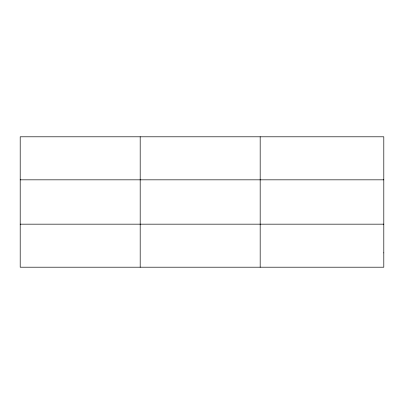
<?xml version="1.0" encoding="UTF-8"?>
<svg xmlns="http://www.w3.org/2000/svg" width="404" height="404" viewBox="0 0 404 404"><rect width="100%" height="100%" fill="white"/><g stroke="black" fill="none" stroke-linecap="round" stroke-linejoin="round"><path stroke-width="0.61" d="M140.188 267.201L140.188 136.799M260.176 267.201L260.176 136.799M20.2 179.831L383.8 179.831M20.2 224.169L383.8 224.169M383.8 252.859L383.8 267.201L20.2 267.201L20.2 136.799L383.8 136.799L383.8 252.859"/></g></svg>
